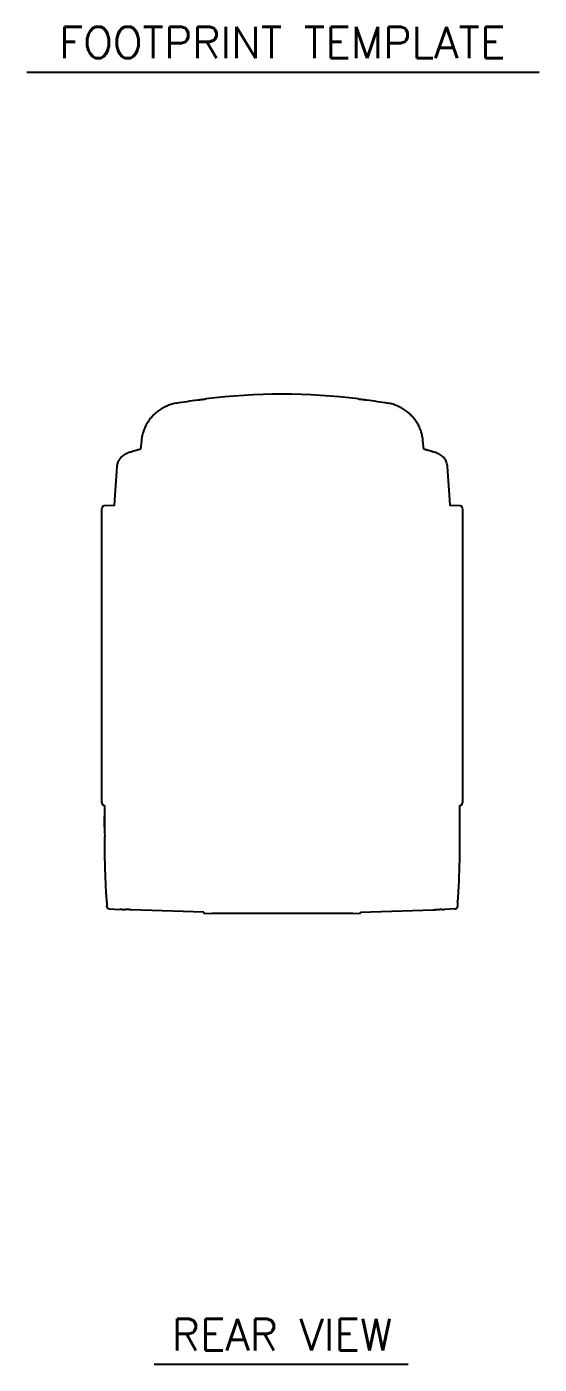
# Model space of a CAD drawing. Extents: x 14.8 to 109.8, y 1.6 to 86.6.
# Drawn here: x 97.56 to 109.82, y 54.68 to 86.62 of the extents above; entities that cross this region are included whole.
import ezdxf
from ezdxf.enums import TextEntityAlignment as Align

# ---------------------------------------------------------------- set-up
doc = ezdxf.new("R2010")
doc.units = 0
doc.header["$MEASUREMENT"] = 0
doc.layers.add('OBJECT', color=7, linetype='CONTINUOUS')
doc.styles.get("Standard").update_dxf_attribs({"font": 'SIMPLEX'})

msp = doc.modelspace()

# ---------------------------------------------------------------- linework, layer by layer
at = {"layer": 'OBJECT', "color": 1}
for p, q in [((97.564, 85.543), (109.815, 85.543)), ((100.608, 54.682), (106.679, 54.682))]:
    msp.add_line(p, q, dxfattribs=at)
at = {"layer": 'OBJECT'}
for p, q in [((101.145, 77.636), (101.099, 77.628)), ((106.241, 77.628), (106.195, 77.636)), ((100.306, 76.744), (100.285, 76.534)), ((107.056, 76.534), (107.034, 76.743)), ((99.36, 71.303), (99.36, 74.606)), ((107.98, 74.606), (107.98, 71.303)), ((99.36, 68.155), (99.36, 71.303)), ((107.98, 71.303), (107.98, 68.155)), ((99.36, 68.089), (99.36, 68.155)), ((107.98, 68.155), (107.98, 68.089)), ((99.426, 67.762), (99.427, 67.762)), ((99.477, 65.725), (99.479, 65.614)), ((99.537, 65.556), (99.79, 65.545)), ((99.842, 65.545), (99.79, 65.545)), ((99.844, 65.545), (99.914, 65.542)), ((99.975, 65.54), (99.914, 65.542)), ((101.795, 65.477), (100.064, 65.537)), ((105.545, 65.477), (107.277, 65.537)), ((107.366, 65.54), (107.427, 65.542)), ((107.497, 65.545), (107.427, 65.542)), ((107.499, 65.545), (107.551, 65.545)), ((107.804, 65.556), (107.551, 65.545)), ((107.864, 65.725), (107.862, 65.614)), ((101.81, 65.454), (101.986, 65.449)), ((101.986, 65.449), (101.987, 65.449)), ((105.355, 65.449), (105.354, 65.449)), ((105.355, 65.449), (105.531, 65.454))]:
    msp.add_line(p, q, dxfattribs=at)
at = {"layer": 'OBJECT', "flags": 128}
for points in [[(99.71, 75.992), (99.673, 75.444), (99.656, 75.192), (99.418, 75.184)], [(107.923, 75.184), (107.684, 75.192), (107.668, 75.444), (107.631, 75.992)]]:
    msp.add_lwpolyline(points, dxfattribs=at)
at = {"layer": 'OBJECT'}
for centre, radius, start, end in [((103.67, 62.837), 15.012, 83.0055, 96.9945), ((99.42, 75.124), 0.06, 92.2642, 180.0002), ((107.92, 75.124), 0.06, 0.0002, 87.6031), ((99.42, 68.089), 0.06, 180, 275.1552), ((107.92, 68.089), 0.06, 264.8448, 0), ((213.67, 68.002), 114.245, 179.98637, 180.36001), ((-6.33, 68.002), 114.245, 359.63671, 0.01363), ((101.81, 65.469), 0.015, 180.0048, 270.0932), ((105.53, 65.469), 0.015, 269.9068, 359.9952)]:
    msp.add_arc(centre, radius, start, end, dxfattribs=at)
for points, knots in [([(101.099, 77.628), (101.096, 77.627), (101.057, 77.62), (100.985, 77.597), (100.884, 77.557), (100.789, 77.506), (100.699, 77.445), (100.616, 77.375), (100.542, 77.296), (100.476, 77.21), (100.419, 77.117), (100.372, 77.018), (100.337, 76.915), (100.314, 76.823), (100.309, 76.765), (100.307, 76.744)], [0, 0, 0, 0, 0.006911, 0.090072, 0.174262, 0.25686, 0.340407, 0.425715, 0.510372, 0.595303, 0.682281, 0.770229, 0.857585, 0.94645, 1, 1, 1, 1]), ([(101.651, 77.715), (101.655, 77.715), (101.684, 77.718), (101.746, 77.725), (101.81, 77.733), (101.842, 77.737)], [0, 0, 0, 0, 0.082521, 0.540809, 1, 1, 1, 1]), ([(105.498, 77.737), (105.53, 77.733), (105.594, 77.725), (105.657, 77.718), (105.686, 77.715), (105.69, 77.715)], [0, 0, 0, 0, 0.459191, 0.917479, 1, 1, 1, 1]), ([(107.034, 76.744), (107.033, 76.76), (107.028, 76.813), (107.008, 76.901), (106.974, 77.007), (106.927, 77.109), (106.869, 77.205), (106.802, 77.294), (106.725, 77.375), (106.639, 77.447), (106.547, 77.509), (106.449, 77.561), (106.347, 77.6), (106.277, 77.622), (106.241, 77.628), (106.241, 77.628)], [0, 0, 0, 0, 0.0405, 0.130182, 0.220461, 0.310195, 0.398224, 0.486646, 0.574608, 0.660807, 0.746179, 0.832091, 0.916725, 0.99988, 1, 1, 1, 1]), ([(99.982, 76.445), (99.963, 76.439), (99.945, 76.432), (99.911, 76.415), (99.894, 76.406), (99.878, 76.395)], [0, 0, 0, 0, 0.5, 0.5, 1, 1, 1, 1]), ([(100.285, 76.535), (100.258, 76.527), (100.231, 76.519), (100.167, 76.501), (100.121, 76.487), (100.074, 76.473), (100.06, 76.469), (100.056, 76.467), (100.046, 76.465), (100.042, 76.463), (100.019, 76.456), (100, 76.451), (99.982, 76.445)], [0.91474135, 0.91474135, 0.91474135, 0.91474135, 0.9375, 0.9375, 0.96875, 0.9765625, 0.9765625, 0.98046875, 0.98046875, 0.984375, 0.984375, 1, 1, 1, 1]), ([(107.359, 76.445), (107.341, 76.451), (107.322, 76.456), (107.295, 76.465), (107.285, 76.467), (107.267, 76.473), (107.22, 76.487), (107.147, 76.509), (107.083, 76.527), (107.056, 76.534)], [0, 0, 0, 0, 0.015625, 0.015625, 0.0234375, 0.0234375, 0.03125, 0.0625, 0.08512938, 0.08512938, 0.08512938, 0.08512938]), ([(107.623, 76.113), (107.621, 76.132), (107.618, 76.151), (107.61, 76.187), (107.605, 76.205), (107.591, 76.24), (107.583, 76.257), (107.564, 76.29), (107.554, 76.305), (107.53, 76.335), (107.517, 76.348), (107.49, 76.374), (107.476, 76.385), (107.445, 76.407), (107.429, 76.416), (107.395, 76.432), (107.377, 76.439), (107.359, 76.445)], [0, 0, 0, 0, 0.125, 0.125, 0.25, 0.25, 0.375, 0.375, 0.5, 0.5, 0.625, 0.625, 0.75, 0.75, 0.875, 0.875, 1, 1, 1, 1]), ([(99.718, 76.113), (99.717, 76.093), (99.715, 76.073), (99.712, 76.032), (99.711, 76.012), (99.71, 75.992)], [0, 0, 0, 0, 0.5, 0.5, 1, 1, 1, 1]), ([(99.775, 76.286), (99.759, 76.26), (99.746, 76.232), (99.731, 76.189), (99.727, 76.174), (99.721, 76.144), (99.719, 76.129), (99.718, 76.113)], [0, 0, 0, 0, 0.5, 0.5, 0.75, 0.75, 1, 1, 1, 1]), ([(107.631, 75.992), (107.63, 76.012), (107.628, 76.032), (107.625, 76.073), (107.624, 76.093), (107.623, 76.113)], [0, 0, 0, 0, 0.5, 0.5, 1, 1, 1, 1]), ([(99.36, 74.606), (99.36, 74.624), (99.36, 74.671), (99.36, 74.747), (99.36, 74.828), (99.36, 74.905), (99.36, 74.972), (99.36, 75.029), (99.36, 75.074), (99.36, 75.105), (99.36, 75.122), (99.36, 75.122), (99.36, 75.122)], [0, 0, 0, 0, 0.067528, 0.173482, 0.282513, 0.388467, 0.497494, 0.603361, 0.712292, 0.818023, 0.926811, 1, 1, 1, 1]), ([(107.98, 75.122), (107.98, 75.122), (107.98, 75.122), (107.98, 75.105), (107.98, 75.074), (107.98, 75.029), (107.98, 74.973), (107.98, 74.905), (107.98, 74.83), (107.98, 74.748), (107.98, 74.672), (107.98, 74.624), (107.98, 74.606)], [0, 0, 0, 0, 0.073185, 0.178916, 0.287704, 0.393571, 0.502504, 0.608458, 0.717485, 0.82344, 0.932471, 1, 1, 1, 1]), ([(99.475, 65.78), (99.467, 65.904), (99.452, 66.151), (99.438, 66.57), (99.43, 66.947), (99.429, 67.196), (99.429, 67.284)], [0, 0, 0, 0, 0.2782792, 0.55656, 0.8443783, 1, 1, 1, 1]), ([(107.912, 67.277), (107.912, 67.162), (107.91, 66.902), (107.901, 66.522), (107.888, 66.134), (107.874, 65.898), (107.866, 65.78)], [0, 0, 0, 0, 0.208771, 0.467486, 0.733744, 1, 1, 1, 1]), ([(99.477, 65.725), (99.477, 65.73), (99.477, 65.735), (99.476, 65.746), (99.476, 65.75), (99.476, 65.76), (99.476, 65.764), (99.475, 65.773), (99.475, 65.777), (99.475, 65.78)], [0, 0, 0, 0, 0.25, 0.25, 0.5, 0.5, 0.75, 0.75, 1, 1, 1, 1]), ([(99.537, 65.556), (99.529, 65.556), (99.522, 65.558), (99.512, 65.562), (99.508, 65.564), (99.502, 65.568), (99.499, 65.571), (99.494, 65.576), (99.491, 65.579), (99.487, 65.585), (99.485, 65.589), (99.481, 65.599), (99.479, 65.607), (99.479, 65.614)], [0, 0, 0, 0, 0.25, 0.25, 0.375, 0.375, 0.5, 0.5, 0.625, 0.625, 0.75, 0.75, 1, 1, 1, 1]), ([(100.057, 65.537), (100.057, 65.537), (100.057, 65.537), (100.037, 65.538), (99.996, 65.54), (99.975, 65.54)], [0, 0, 0, 0, 0.141573, 0.570787, 1, 1, 1, 1]), ([(107.284, 65.537), (107.284, 65.537), (107.284, 65.537), (107.304, 65.538), (107.345, 65.54), (107.366, 65.54)], [0, 0, 0, 0, 0.141573, 0.570787, 1, 1, 1, 1]), ([(107.804, 65.556), (107.811, 65.556), (107.819, 65.558), (107.829, 65.562), (107.833, 65.564), (107.839, 65.568), (107.842, 65.571), (107.847, 65.576), (107.849, 65.579), (107.854, 65.585), (107.856, 65.589), (107.86, 65.599), (107.862, 65.607), (107.862, 65.614)], [0, 0, 0, 0, 0.25, 0.25, 0.375, 0.375, 0.5, 0.5, 0.625, 0.625, 0.75, 0.75, 1, 1, 1, 1]), ([(107.864, 65.725), (107.864, 65.73), (107.864, 65.735), (107.865, 65.746), (107.865, 65.75), (107.865, 65.76), (107.865, 65.764), (107.866, 65.773), (107.866, 65.777), (107.866, 65.78)], [0, 0, 0, 0, 0.25, 0.25, 0.5, 0.5, 0.75, 0.75, 1, 1, 1, 1]), ([(101.795, 65.469), (101.795, 65.469), (101.795, 65.469), (101.795, 65.472), (101.795, 65.475), (101.795, 65.477), (101.795, 65.477)], [0, 0, 0, 0, 0.2373632, 0.6054621, 0.7995667, 0.8068638, 0.8068638, 0.8068638, 0.8068638]), ([(102.348, 65.446), (102.304, 65.446), (102.21, 65.446), (102.079, 65.447), (102.017, 65.448), (101.987, 65.449)], [0, 0, 0, 0, 0.295543, 0.647772, 1, 1, 1, 1]), ([(104.993, 65.446), (104.772, 65.446), (104.33, 65.446), (103.667, 65.446), (103.006, 65.446), (102.567, 65.446), (102.348, 65.446)], [0, 0, 0, 0, 0.250733, 0.501962, 0.750739, 1, 1, 1, 1]), ([(105.354, 65.449), (105.329, 65.448), (105.274, 65.447), (105.147, 65.446), (105.045, 65.446), (104.993, 65.446)], [0, 0, 0, 0, 0.295665, 0.647832, 1, 1, 1, 1]), ([(105.545, 65.477), (105.545, 65.477), (105.545, 65.475), (105.545, 65.473), (105.545, 65.47), (105.545, 65.469), (105.545, 65.469)], [0.1931117, 0.1931117, 0.1931117, 0.1931117, 0.198675, 0.3837811, 0.5679207, 1, 1, 1, 1])]:
    msp.add_open_spline(points, degree=3, knots=knots, dxfattribs=at)
for points in [[(101.146, 77.637), (101.314, 77.666), (101.482, 77.692), (101.651, 77.715)], [(105.69, 77.715), (105.859, 77.692), (106.027, 77.666), (106.195, 77.637)], [(99.878, 76.395), (99.85, 76.375), (99.824, 76.351), (99.802, 76.324)], [(99.802, 76.324), (99.792, 76.312), (99.783, 76.299), (99.775, 76.286)], [(99.427, 67.507), (99.427, 67.591), (99.426, 67.676), (99.426, 67.762)]]:
    msp.add_open_spline(points, degree=3, dxfattribs=at)

# ---------------------------------------------------------------- texts
at = {"layer": 'OBJECT', "color": 1}
for s, p in [('FOOTPRINT TEMPLATE', (103.673, 85.875)), ('REAR VIEW', (103.666, 55.013))]:
    msp.add_text(s, height=0.75, dxfattribs=at).set_placement(p, align=Align.CENTER)

doc.saveas('drawing.dxf')
